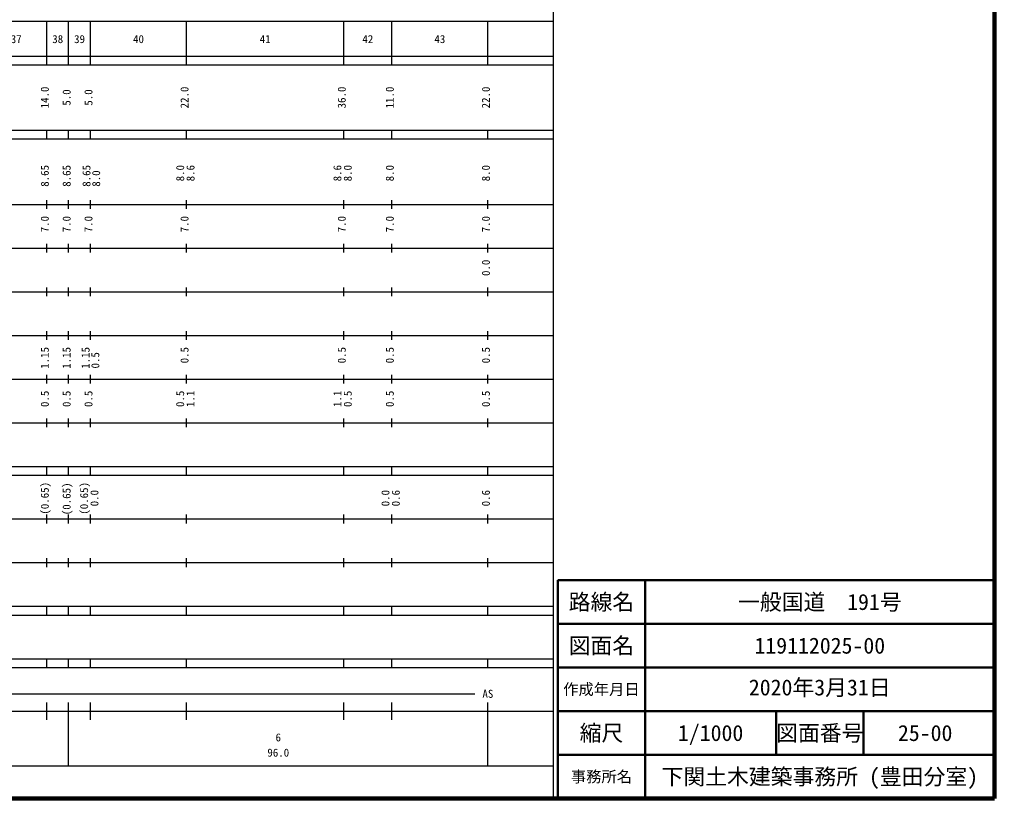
# Model space of a CAD drawing. Units: millimetres on the paper, enlarged 1000 times. Extents: x -116516170 to 680000, y -184933146 to 380000.
# Drawn here: x 456750 to 680000, y 20000 to 198357 of the extents above; entities that cross this region are included whole.
import ezdxf
from ezdxf.enums import TextEntityAlignment as Align

# ---------------------------------------------------------------- set-up
doc = ezdxf.new("R2010")
doc.units = ezdxf.units.MM
doc.header["$LTSCALE"] = 1000
for name, color, linetype, lineweight in [('M-TTL', 2, 'Continuous', 13), ('M-TTL-BAND', 7, 'Continuous', 25), ('M-TTL-FRAM', 2, 'Continuous', 50), ('M-TTL-LINE', 7, 'Continuous', 50), ('M-TTL-TXT', 7, 'Continuous', 50)]:
    doc.layers.add(name, color=color, linetype=linetype, lineweight=lineweight)
doc.styles.add('ＭＳ ゴシック', font='')
doc.styles.get('ＭＳ ゴシック').set_extended_font_data('MS Gothic')

msp = doc.modelspace()

# ---------------------------------------------------------------- linework, layer by layer
at = {"layer": 'M-TTL', "lineweight": 140}
for p, q in [((680000, 20000), (680000, 380000)), ((40000, 20000), (680000, 20000))]:
    msp.add_line(p, q, dxfattribs=at)
at = {"layer": 'M-TTL-BAND'}
for p, q in [((579000, 20000), (579000, 370000)), ((68000, 198000), (579000, 198000)), ((463000, 188000), (463000, 198000)), ((468000, 188000), (468000, 198000)), ((473000, 188000), (473000, 198000)), ((495000, 188000), (495000, 198000)), ((531000, 188000), (531000, 198000)), ((542000, 188000), (542000, 198000)), ((564000, 188000), (564000, 198000)), ((40000, 190000), (579000, 190000)), ((40000, 188000), (579000, 188000)), ((40000, 173000), (579000, 173000)), ((463000, 171000), (463000, 173000)), ((468000, 171000), (468000, 173000)), ((473000, 171000), (473000, 173000)), ((495000, 171000), (495000, 173000)), ((531000, 171000), (531000, 173000)), ((542000, 171000), (542000, 173000)), ((564000, 171000), (564000, 173000)), ((40000, 171000), (579000, 171000)), ((463000, 155000), (463000, 157000)), ((468000, 155000), (468000, 157000)), ((473000, 155000), (473000, 157000)), ((495000, 155000), (495000, 157000)), ((531000, 155000), (531000, 157000)), ((542000, 155000), (542000, 157000)), ((564000, 155000), (564000, 157000)), ((40000, 156000), (579000, 156000)), ((46000, 146000), (579000, 146000)), ((463000, 145000), (463000, 147000)), ((468000, 145000), (468000, 147000)), ((473000, 145000), (473000, 147000)), ((495000, 145000), (495000, 147000)), ((531000, 145000), (531000, 147000)), ((542000, 145000), (542000, 147000)), ((564000, 145000), (564000, 147000)), ((463000, 135000), (463000, 137000)), ((468000, 135000), (468000, 137000)), ((473000, 135000), (473000, 137000)), ((495000, 135000), (495000, 137000)), ((531000, 135000), (531000, 137000)), ((542000, 135000), (542000, 137000)), ((564000, 135000), (564000, 137000)), ((52000, 136000), (579000, 136000)), ((46000, 126000), (579000, 126000)), ((463000, 125000), (463000, 127000)), ((468000, 125000), (468000, 127000)), ((473000, 125000), (473000, 127000)), ((495000, 125000), (495000, 127000)), ((531000, 125000), (531000, 127000)), ((542000, 125000), (542000, 127000)), ((564000, 125000), (564000, 127000)), ((463000, 115000), (463000, 117000)), ((468000, 115000), (468000, 117000)), ((473000, 115000), (473000, 117000)), ((495000, 115000), (495000, 117000)), ((531000, 115000), (531000, 117000)), ((542000, 115000), (542000, 117000)), ((564000, 115000), (564000, 117000)), ((52000, 116000), (579000, 116000)), ((46000, 106000), (579000, 106000)), ((463000, 105000), (463000, 107000)), ((468000, 105000), (468000, 107000)), ((473000, 105000), (473000, 107000)), ((495000, 105000), (495000, 107000)), ((531000, 105000), (531000, 107000)), ((542000, 105000), (542000, 107000)), ((564000, 105000), (564000, 107000)), ((40000, 96000), (579000, 96000)), ((463000, 94000), (463000, 96000)), ((468000, 94000), (468000, 96000)), ((473000, 94000), (473000, 96000)), ((495000, 94000), (495000, 96000)), ((531000, 94000), (531000, 96000)), ((542000, 94000), (542000, 96000)), ((564000, 94000), (564000, 96000)), ((40000, 94000), (579000, 94000)), ((463000, 83000), (463000, 85000)), ((468000, 83000), (468000, 85000)), ((473000, 83000), (473000, 85000)), ((495000, 83000), (495000, 85000)), ((531000, 83000), (531000, 85000)), ((542000, 83000), (542000, 85000)), ((564000, 83000), (564000, 85000)), ((49000, 84000), (579000, 84000)), ((40000, 74000), (579000, 74000)), ((463000, 73000), (463000, 75000)), ((468000, 73000), (468000, 75000)), ((473000, 73000), (473000, 75000)), ((495000, 73000), (495000, 75000)), ((531000, 73000), (531000, 75000)), ((542000, 73000), (542000, 75000)), ((564000, 73000), (564000, 75000)), ((40000, 64000), (579000, 64000)), ((463000, 62000), (463000, 64000)), ((468000, 62000), (468000, 64000)), ((473000, 62000), (473000, 64000)), ((495000, 62000), (495000, 64000)), ((531000, 62000), (531000, 64000)), ((542000, 62000), (542000, 64000)), ((564000, 62000), (564000, 64000)), ((40000, 62000), (579000, 62000)), ((40000, 52000), (579000, 52000)), ((463000, 50000), (463000, 52000)), ((468000, 50000), (468000, 52000)), ((473000, 50000), (473000, 52000)), ((495000, 50000), (495000, 52000)), ((531000, 50000), (531000, 52000)), ((542000, 50000), (542000, 52000)), ((564000, 50000), (564000, 52000)), ((40000, 50000), (579000, 50000)), ((71000, 44000), (561000, 44000)), ((463000, 38000), (463000, 42000)), ((468000, 27500), (468000, 42000)), ((473000, 38000), (473000, 42000)), ((495000, 38000), (495000, 42000)), ((531000, 38000), (531000, 42000)), ((542000, 38000), (542000, 42000)), ((564000, 27500), (564000, 42000)), ((40000, 40000), (579000, 40000)), ((68000, 27500), (579000, 27500))]:
    msp.add_line(p, q, dxfattribs=at)
at = {"layer": 'M-TTL-FRAM'}
for p, q in [((680000, 70000), (580000, 70000)), ((580000, 70000), (580000, 20000))]:
    msp.add_line(p, q, dxfattribs=at)
at = {"layer": 'M-TTL-LINE'}
for p, q in [((600000, 70000), (600000, 20000)), ((680000, 60000), (580000, 60000)), ((680000, 50000), (580000, 50000)), ((680000, 40000), (580000, 40000)), ((630000, 40000), (630000, 30000)), ((650000, 40000), (650000, 30000)), ((680000, 30000), (580000, 30000))]:
    msp.add_line(p, q, dxfattribs=at)

# ---------------------------------------------------------------- texts
at = {"layer": 'M-TTL-BAND', "style": 'ＭＳ ゴシック'}
for s, p in [('37', (456000, 192405)), ('38', (465500, 192405)), ('39', (470500, 192405)), ('40', (484000, 192405)), ('41', (513000, 192405)), ('42', (536500, 192405)), ('43', (553000, 192405)), ('AS', (564000, 42500)), ('6', (516000, 32523)), ('96.0', (516000, 29033))]:
    msp.add_text(s, height=1833, dxfattribs=at).set_placement(p, align=Align.BOTTOM_CENTER)
for s, p in [('14.0', (464000, 180500)), ('5.0', (469000, 180500)), ('5.0', (474000, 180500)), ('22.0', (496000, 180500)), ('36.0', (532000, 180500)), ('11.0', (543000, 180500)), ('22.0', (565000, 180500)), ('8.0', (495000, 163174)), ('8.6', (497370, 163174)), ('8.6', (531000, 163174)), ('8.0', (533370, 163174)), ('8.0', (543000, 163174)), ('8.0', (565000, 163174)), ('7.0', (464000, 151500)), ('7.0', (469000, 151500)), ('7.0', (474000, 151500)), ('7.0', (496000, 151500)), ('7.0', (532000, 151500)), ('7.0', (543000, 151500)), ('7.0', (565000, 151500)), ('0.0', (565000, 141500)), ('0.5', (496000, 121500)), ('0.5', (532000, 121500)), ('0.5', (543000, 121500)), ('0.5', (565000, 121500)), ('0.5', (464000, 111500)), ('0.5', (469000, 111500)), ('0.5', (474000, 111500)), ('0.5', (495000, 111500)), ('1.1', (497370, 111500)), ('1.1', (531000, 111500)), ('0.5', (533370, 111500)), ('0.5', (543000, 111500)), ('0.5', (565000, 111500)), ('0.0', (475370, 88764)), ('0.0', (542000, 88764)), ('0.6', (544370, 88764)), ('0.6', (565000, 88764))]:
    msp.add_text(s, height=1833, rotation=90, dxfattribs=at).set_placement(p, align=Align.BOTTOM_CENTER)
for s, p in [('8.65', (464000, 165049)), ('8.65', (469000, 165049)), ('8.65', (473544, 165049)), ('8.0', (475759, 163811)), ('1.15', (464000, 123375)), ('1.15', (469000, 123375)), ('1.15', (473349, 123375)), ('0.5', (475564, 122202)), ('(0.65)', (464000, 92478)), ('(0.65)', (469000, 92348)), ('(0.65)', (473000, 92463))]:
    msp.add_text(s, height=1833, rotation=90, dxfattribs=at).set_placement(p, align=Align.BOTTOM_RIGHT)
at = {"layer": 'M-TTL-TXT', "style": 'ＭＳ ゴシック'}
for s, height, p in [('路線名', 3666, (590000, 65000)), ('路線名', 3666, (590000, 65000)), ('一般国道\u3000191号', 3666, (640000, 65000)), ('図面名', 3666, (590000, 55000)), ('図面名', 3666, (590000, 55000)), ('119112025-00', 3666, (640000, 55000)), ('作成年月日', 2566, (590000, 45000)), ('作成年月日', 2566, (590000, 45000)), ('縮尺', 3666, (590000, 35000)), ('縮尺', 3666, (590000, 35000)), ('1/1000', 3666, (615000, 35000)), ('図面番号', 3666, (640000, 35000)), ('図面番号', 3666, (640000, 35000)), ('25-00', 3666, (664125, 35000)), ('下関土木建築事務所 (豊田分室)', 3666, (640000, 25000)), ('事務所名', 2566, (590000, 25000)), ('事務所名', 2566, (590000, 25000))]:
    msp.add_text(s, height=height, dxfattribs=at).set_placement(p, align=Align.MIDDLE_CENTER)
msp.add_text('2020年3月31日', height=3666, dxfattribs=at).set_placement((623750, 42500), align=Align.BOTTOM_LEFT)

doc.saveas('drawing.dxf')
